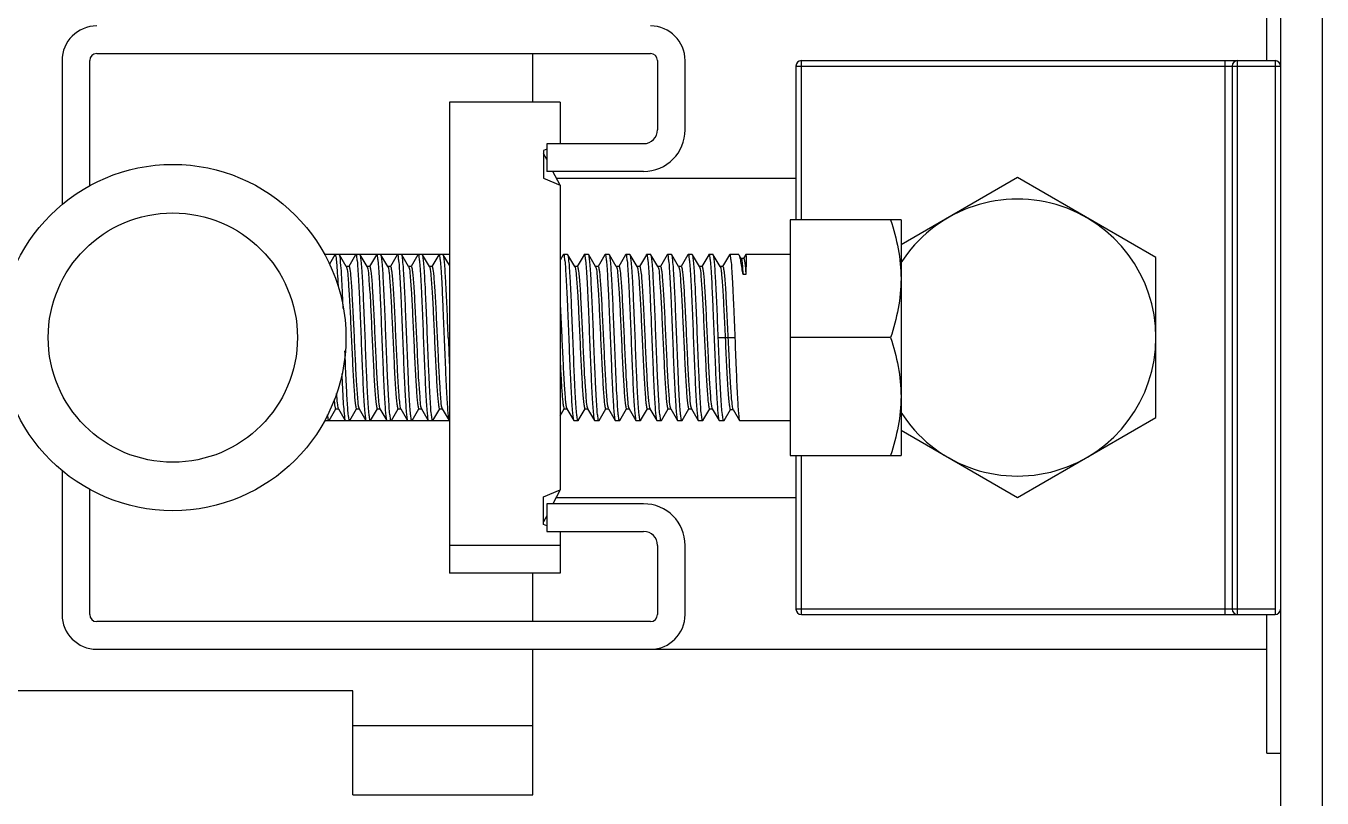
# Model space of a CAD drawing. Extents: x 1060579 to 1383165, y 581819 to 1037910.
# Drawn here: x 1266964.3 to 1267390.5, y 860076.3 to 860330.2 of the extents above; entities that cross this region are included whole.
import ezdxf

# ---------------------------------------------------------------- set-up
doc = ezdxf.new("R2010")
doc.units = 0
doc.header["$LTSCALE"] = 1000
doc.header["$MEASUREMENT"] = 0
doc.layers.add('02___PRT_ALL_AXES', color=7, linetype='Continuous')

msp = doc.modelspace()

# ---------------------------------------------------------------- linework, layer by layer
at = {"color": 7, "linetype": 'Continuous'}
for p, q in [((1267376.84, 862957.38), (1267376.84, 859317.04)), ((1267390.5, 862957.38), (1267390.5, 859317.04)), ((1267372.29, 860318.77), (1267372.29, 860364.31)), ((1266987.53, 860321.05), (1267169.66, 860321.05)), ((1267130.96, 860305.11), (1267130.96, 860321.05)), ((1266976.15, 860318.77), (1266976.15, 860271.33)), ((1266985.25, 860277.55), (1266985.25, 860318.77)), ((1267171.94, 860318.77), (1267171.94, 860296.01)), ((1267181.05, 860296.01), (1267181.05, 860318.77)), ((1267217.47, 860316.95), (1267217.47, 860266.41)), ((1267217.47, 860316.95), (1267376.84, 860316.95)), ((1267219.3, 860266.41), (1267219.3, 860318.77)), ((1267219.3, 860318.77), (1267375.02, 860318.77)), ((1267358.63, 860136.64), (1267358.63, 860318.77)), ((1267360.9, 860316.95), (1267360.9, 860138.46)), ((1267362.72, 860136.64), (1267362.72, 860318.77)), ((1267375.02, 860318.77), (1267375.02, 860136.64)), ((1267139.94, 860305.11), (1267139.94, 860291.45)), ((1267135.51, 860291.45), (1267135.51, 860282.35)), ((1267167.39, 860291.45), (1267135.51, 860291.45)), ((1267135.51, 860289.61), (1267134.47, 860289.18)), ((1267134.47, 860289.18), (1267134.47, 860280.07)), ((1267135.51, 860286.27), (1267134.47, 860288.27)), ((1267167.39, 860282.35), (1267135.51, 860282.35)), ((1267139.94, 860277.79), (1267137.56, 860282.35)), ((1267134.47, 860280.07), (1267139.94, 860277.79)), ((1267139.94, 860277.79), (1267139.94, 860177.62)), ((1267215.61, 860266.41), (1267215.61, 860189)), ((1267065.84, 860254.96), (1267064.06, 860251.88)), ((1267065.84, 860254.96), (1267065.92, 860255.03)), ((1267067.36, 860254.96), (1267067.28, 860255.03)), ((1267069.6, 860251.08), (1267067.36, 860254.96)), ((1267072.67, 860254.96), (1267070.44, 860251.1)), ((1267072.67, 860254.96), (1267072.75, 860255.03)), ((1267074.19, 860254.96), (1267074.11, 860255.03)), ((1267076.43, 860251.08), (1267074.19, 860254.96)), ((1267079.5, 860254.96), (1267077.27, 860251.1)), ((1267079.5, 860254.96), (1267079.58, 860255.03)), ((1267081.02, 860254.96), (1267080.94, 860255.03)), ((1267083.26, 860251.08), (1267081.02, 860254.96)), ((1267086.33, 860254.96), (1267084.1, 860251.1)), ((1267086.33, 860254.96), (1267086.41, 860255.03)), ((1267087.85, 860254.96), (1267087.77, 860255.03)), ((1267090.09, 860251.08), (1267087.85, 860254.96)), ((1267093.16, 860254.96), (1267090.93, 860251.1)), ((1267093.16, 860254.96), (1267093.24, 860255.03)), ((1267094.68, 860254.96), (1267094.6, 860255.03)), ((1267096.92, 860251.08), (1267094.68, 860254.96)), ((1267099.99, 860254.96), (1267097.76, 860251.1)), ((1267099.99, 860254.96), (1267100.07, 860255.03)), ((1267101.51, 860254.96), (1267101.43, 860255.03)), ((1267103.51, 860251.5), (1267101.51, 860254.96)), ((1267140.97, 860254.96), (1267139.94, 860253.18)), ((1267140.97, 860254.96), (1267141.05, 860255.03)), ((1267142.49, 860254.96), (1267142.41, 860255.03)), ((1267144.73, 860251.08), (1267142.49, 860254.96)), ((1267147.8, 860254.96), (1267145.57, 860251.1)), ((1267147.8, 860254.96), (1267147.88, 860255.03)), ((1267149.32, 860254.96), (1267149.24, 860255.03)), ((1267151.56, 860251.08), (1267149.32, 860254.96)), ((1267154.63, 860254.96), (1267152.4, 860251.1)), ((1267154.63, 860254.96), (1267154.71, 860255.03)), ((1267156.15, 860254.96), (1267156.07, 860255.03)), ((1267158.39, 860251.08), (1267156.15, 860254.96)), ((1267161.46, 860254.96), (1267159.23, 860251.1)), ((1267161.46, 860254.96), (1267161.54, 860255.03)), ((1267162.98, 860254.96), (1267162.9, 860255.03)), ((1267165.22, 860251.08), (1267162.98, 860254.96)), ((1267168.29, 860254.96), (1267166.06, 860251.1)), ((1267168.29, 860254.96), (1267168.37, 860255.03)), ((1267169.81, 860254.96), (1267169.73, 860255.03)), ((1267172.05, 860251.08), (1267169.81, 860254.96)), ((1267175.12, 860254.96), (1267172.89, 860251.1)), ((1267175.12, 860254.96), (1267175.2, 860255.03)), ((1267176.64, 860254.96), (1267176.56, 860255.03)), ((1267178.88, 860251.08), (1267176.64, 860254.96)), ((1267181.95, 860254.96), (1267179.72, 860251.1)), ((1267181.95, 860254.96), (1267182.03, 860255.03)), ((1267183.47, 860254.96), (1267183.39, 860255.03)), ((1267185.71, 860251.08), (1267183.47, 860254.96)), ((1267188.78, 860254.96), (1267186.55, 860251.1)), ((1267188.78, 860254.96), (1267188.86, 860255.03)), ((1267190.3, 860254.96), (1267190.22, 860255.03)), ((1267192.54, 860251.08), (1267190.3, 860254.96)), ((1267195.61, 860254.96), (1267193.38, 860251.1)), ((1267195.61, 860254.96), (1267195.69, 860255.03)), ((1267199.47, 860253.64), (1267198.79, 860254.81)), ((1267200.3, 860253.71), (1267199.43, 860253.71)), ((1267201.02, 860255.02), (1267200.27, 860253.72)), ((1267069.65, 860251.01), (1267069.6, 860251.08)), ((1267070.47, 860251.08), (1267069.6, 860251.08)), ((1267069.65, 860251.01), (1267069.73, 860250.81)), ((1267076.48, 860251.01), (1267076.43, 860251.08)), ((1267077.3, 860251.08), (1267076.43, 860251.08)), ((1267076.48, 860251.01), (1267076.5, 860250.95)), ((1267083.31, 860251.01), (1267083.26, 860251.08)), ((1267084.13, 860251.08), (1267083.26, 860251.08)), ((1267090.14, 860251.01), (1267090.09, 860251.08)), ((1267090.96, 860251.08), (1267090.09, 860251.08)), ((1267090.14, 860251.01), (1267090.2, 860250.87)), ((1267096.97, 860251.01), (1267096.92, 860251.08)), ((1267097.79, 860251.08), (1267096.92, 860251.08)), ((1267096.97, 860251.01), (1267097.05, 860250.81)), ((1267144.78, 860251.01), (1267144.73, 860251.08)), ((1267145.6, 860251.08), (1267144.73, 860251.08)), ((1267144.78, 860251.01), (1267144.84, 860250.87)), ((1267151.61, 860251.01), (1267151.56, 860251.08)), ((1267152.43, 860251.08), (1267151.56, 860251.08)), ((1267151.61, 860251.01), (1267151.69, 860250.81)), ((1267158.44, 860251.01), (1267158.39, 860251.08)), ((1267159.26, 860251.08), (1267158.39, 860251.08)), ((1267158.44, 860251.01), (1267158.46, 860250.95)), ((1267165.27, 860251.01), (1267165.22, 860251.08)), ((1267166.09, 860251.08), (1267165.22, 860251.08)), ((1267172.1, 860251.01), (1267172.05, 860251.08)), ((1267172.92, 860251.08), (1267172.05, 860251.08)), ((1267172.1, 860251.01), (1267172.16, 860250.87)), ((1267178.93, 860251.01), (1267178.88, 860251.08)), ((1267179.75, 860251.08), (1267178.88, 860251.08)), ((1267178.93, 860251.01), (1267179.01, 860250.81)), ((1267185.76, 860251.01), (1267185.71, 860251.08)), ((1267186.58, 860251.08), (1267185.71, 860251.08)), ((1267185.76, 860251.01), (1267185.78, 860250.95)), ((1267192.59, 860251.01), (1267192.54, 860251.08)), ((1267193.41, 860251.08), (1267192.54, 860251.08)), ((1267201.01, 860248.42), (1267200.1, 860248.42)), ((1267139.94, 860238.83), (1267140.48, 860227.71)), ((1267191.93, 860227.71), (1267197.39, 860227.71)), ((1267063.94, 860200.45), (1267066.18, 860204.31)), ((1267066.14, 860204.33), (1267067.01, 860204.33)), ((1267066.94, 860204.46), (1267066.97, 860204.41)), ((1267066.97, 860204.41), (1267067.01, 860204.33)), ((1267067.01, 860204.33), (1267069.26, 860200.45)), ((1267070.77, 860200.45), (1267073.01, 860204.31)), ((1267072.97, 860204.33), (1267073.84, 860204.33)), ((1267073.72, 860204.61), (1267073.8, 860204.41)), ((1267073.8, 860204.41), (1267073.84, 860204.33)), ((1267073.84, 860204.33), (1267076.09, 860200.45)), ((1267077.6, 860200.45), (1267079.84, 860204.31)), ((1267079.8, 860204.33), (1267080.67, 860204.33)), ((1267080.57, 860204.54), (1267080.63, 860204.41)), ((1267080.63, 860204.41), (1267080.67, 860204.33)), ((1267080.67, 860204.33), (1267082.92, 860200.45)), ((1267084.43, 860200.45), (1267086.67, 860204.31)), ((1267086.63, 860204.33), (1267087.5, 860204.33)), ((1267087.46, 860204.41), (1267087.5, 860204.33)), ((1267087.5, 860204.33), (1267089.75, 860200.45)), ((1267091.26, 860200.45), (1267093.5, 860204.31)), ((1267093.46, 860204.33), (1267094.33, 860204.33)), ((1267094.26, 860204.46), (1267094.29, 860204.41)), ((1267094.29, 860204.41), (1267094.33, 860204.33)), ((1267094.33, 860204.33), (1267096.58, 860200.45)), ((1267098.09, 860200.45), (1267100.33, 860204.31)), ((1267100.29, 860204.33), (1267101.16, 860204.33)), ((1267101.04, 860204.61), (1267101.12, 860204.41)), ((1267101.12, 860204.41), (1267101.16, 860204.33)), ((1267101.16, 860204.33), (1267103.41, 860200.45)), ((1267139.94, 860201.95), (1267141.31, 860204.31)), ((1267141.27, 860204.33), (1267142.14, 860204.33)), ((1267142.1, 860204.41), (1267142.14, 860204.33)), ((1267142.14, 860204.33), (1267144.39, 860200.45)), ((1267145.9, 860200.45), (1267148.14, 860204.31)), ((1267148.1, 860204.33), (1267148.97, 860204.33)), ((1267148.9, 860204.46), (1267148.93, 860204.41)), ((1267148.93, 860204.41), (1267148.97, 860204.33)), ((1267148.97, 860204.33), (1267151.22, 860200.45)), ((1267152.73, 860200.45), (1267154.97, 860204.31)), ((1267154.93, 860204.33), (1267155.8, 860204.33)), ((1267155.68, 860204.61), (1267155.76, 860204.41)), ((1267155.76, 860204.41), (1267155.8, 860204.33)), ((1267155.8, 860204.33), (1267158.05, 860200.45)), ((1267159.56, 860200.45), (1267161.8, 860204.31)), ((1267161.76, 860204.33), (1267162.63, 860204.33)), ((1267162.53, 860204.54), (1267162.59, 860204.41)), ((1267162.59, 860204.41), (1267162.63, 860204.33)), ((1267162.63, 860204.33), (1267164.88, 860200.45)), ((1267166.39, 860200.45), (1267168.63, 860204.31)), ((1267168.59, 860204.33), (1267169.46, 860204.33)), ((1267169.42, 860204.41), (1267169.46, 860204.33)), ((1267169.46, 860204.33), (1267171.71, 860200.45)), ((1267173.22, 860200.45), (1267175.46, 860204.31)), ((1267175.42, 860204.33), (1267176.29, 860204.33)), ((1267176.22, 860204.46), (1267176.25, 860204.41)), ((1267176.25, 860204.41), (1267176.29, 860204.33)), ((1267176.29, 860204.33), (1267178.54, 860200.45)), ((1267180.05, 860200.45), (1267182.29, 860204.31)), ((1267182.25, 860204.33), (1267183.12, 860204.33)), ((1267183, 860204.61), (1267183.08, 860204.41)), ((1267183.08, 860204.41), (1267183.12, 860204.33)), ((1267183.12, 860204.33), (1267185.37, 860200.45)), ((1267186.88, 860200.45), (1267189.12, 860204.31)), ((1267189.08, 860204.33), (1267189.95, 860204.33)), ((1267189.85, 860204.54), (1267189.91, 860204.41)), ((1267189.91, 860204.41), (1267189.95, 860204.33)), ((1267189.95, 860204.33), (1267192.2, 860200.45)), ((1267193.87, 860200.48), (1267195.96, 860204.08)), ((1267195.93, 860204.1), (1267196.79, 860204.1)), ((1267196.75, 860204.17), (1267196.79, 860204.1)), ((1267196.79, 860204.1), (1267198.91, 860200.43)), ((1267063.94, 860200.45), (1267063.87, 860200.39)), ((1267069.26, 860200.45), (1267069.33, 860200.39)), ((1267070.77, 860200.45), (1267070.7, 860200.39)), ((1267076.09, 860200.45), (1267076.16, 860200.39)), ((1267077.6, 860200.45), (1267077.53, 860200.39)), ((1267082.92, 860200.45), (1267082.99, 860200.39)), ((1267084.43, 860200.45), (1267084.36, 860200.39)), ((1267089.75, 860200.45), (1267089.82, 860200.39)), ((1267091.26, 860200.45), (1267091.19, 860200.39)), ((1267096.58, 860200.45), (1267096.65, 860200.39)), ((1267098.09, 860200.45), (1267098.02, 860200.39)), ((1267103.41, 860200.45), (1267103.48, 860200.39)), ((1267144.39, 860200.45), (1267144.46, 860200.39)), ((1267145.9, 860200.45), (1267145.83, 860200.39)), ((1267151.22, 860200.45), (1267151.29, 860200.39)), ((1267152.73, 860200.45), (1267152.66, 860200.39)), ((1267158.05, 860200.45), (1267158.12, 860200.39)), ((1267159.56, 860200.45), (1267159.49, 860200.39)), ((1267164.88, 860200.45), (1267164.95, 860200.39)), ((1267166.39, 860200.45), (1267166.32, 860200.39)), ((1267171.71, 860200.45), (1267171.78, 860200.39)), ((1267173.22, 860200.45), (1267173.15, 860200.39)), ((1267178.54, 860200.45), (1267178.61, 860200.39)), ((1267180.05, 860200.45), (1267179.98, 860200.39)), ((1267185.37, 860200.45), (1267185.44, 860200.39)), ((1267186.88, 860200.45), (1267186.81, 860200.39)), ((1267192.2, 860200.45), (1267192.27, 860200.39)), ((1267193.87, 860200.48), (1267193.77, 860200.39)), ((1267198.91, 860200.43), (1267198.97, 860200.39)), ((1267217.47, 860189), (1267217.47, 860138.46)), ((1267219.3, 860136.64), (1267219.3, 860189)), ((1266976.15, 860184.08), (1266976.15, 860136.64)), ((1266985.25, 860136.64), (1266985.25, 860177.87)), ((1267134.47, 860175.34), (1267139.94, 860177.62)), ((1267139.94, 860177.62), (1267137.56, 860173.07)), ((1267134.47, 860166.24), (1267134.47, 860175.34)), ((1267135.51, 860173.07), (1267135.51, 860163.96)), ((1267167.39, 860173.07), (1267135.51, 860173.07)), ((1267135.51, 860169.14), (1267134.47, 860167.15)), ((1267135.51, 860165.8), (1267134.47, 860166.24)), ((1267135.51, 860163.96), (1267167.39, 860163.96)), ((1267139.94, 860163.96), (1267139.94, 860159.41)), ((1267171.94, 860159.41), (1267171.94, 860136.64)), ((1267181.05, 860136.64), (1267181.05, 860159.41)), ((1267130.96, 860134.36), (1267130.96, 860150.3)), ((1267375.02, 860138.46), (1267217.47, 860138.46)), ((1267169.66, 860134.36), (1266987.53, 860134.36)), ((1267219.3, 860136.64), (1267375.02, 860136.64)), ((1267372.29, 860091.11), (1267372.29, 860136.64)), ((1266987.53, 860125.26), (1267372.29, 860125.26)), ((1267130.96, 860077.45), (1267130.96, 860125.26)), ((1267071.77, 860111.6), (1266953.38, 860111.6)), ((1267071.77, 860077.45), (1267071.77, 860111.6)), ((1267071.77, 860100.21), (1267130.96, 860100.21)), ((1267372.29, 860091.11), (1267376.84, 860091.11)), ((1267071.77, 860077.45), (1267130.96, 860077.45))]:
    msp.add_line(p, q, dxfattribs=at)
at = {"color": 0}
for p, q in [((1267138.71, 860280.16), (1267217.47, 860280.16)), ((1267138.71, 860175.15), (1267217.47, 860175.15))]:
    msp.add_line(p, q, dxfattribs=at)
at = {"color": 7, "linetype": 'Continuous'}
for centre, radius, start, end in [((1266987.53, 860318.77), 11.38, 90, 180), ((1267169.66, 860318.77), 11.38, 0, 90), ((1266987.53, 860318.77), 2.28, 90, 180), ((1267169.66, 860318.77), 2.28, 0, 90), ((1267219.3, 860316.95), 1.82, 90, 180), ((1267362.72, 860316.95), 1.82, 90, 180), ((1267375.02, 860316.95), 1.82, 0, 90), ((1267167.39, 860296.01), 13.66, 270, 0), ((1267167.39, 860296.01), 4.55, 270, 0), ((1267075.69, 860250.59), 0.89, 21.644, 23.625), ((1267157.65, 860250.59), 0.89, 21.644, 23.625), ((1267184.97, 860250.59), 0.89, 21.644, 23.625), ((1270854.03, 860375.31), 3753.79, 182.25353, 182.39352), ((1267067.75, 860204.82), 0.89, 201.644, 203.625), ((1267095.07, 860204.82), 0.89, 201.644, 203.625), ((1267149.71, 860204.82), 0.89, 201.644, 203.625), ((1267177.03, 860204.82), 0.89, 201.644, 203.625), ((1267167.39, 860159.41), 13.66, 0, 90), ((1267167.39, 860159.41), 4.55, 0, 90), ((1267219.3, 860138.46), 1.82, 180, 270), ((1267362.72, 860138.46), 1.82, 180, 270), ((1267375.02, 860138.46), 1.82, 270, 0), ((1266987.53, 860136.64), 11.38, 180, 270), ((1266987.53, 860136.64), 2.28, 180, 270), ((1267169.66, 860136.64), 11.38, 270, 0), ((1267169.66, 860136.64), 2.28, 270, 0)]:
    msp.add_arc(centre, radius, start, end, dxfattribs=at)
for points, knots in [([(1267065.92, 860255.03), (1267065.99, 860255.03), (1267066.09, 860254.71), (1267066.19, 860254.26), (1267066.3, 860253.37), (1267066.48, 860251.62), (1267066.68, 860248.67), (1267066.82, 860246.14), (1267066.9, 860244.69)], [0, 0, 0, 0, 0.02031, 0.071186, 0.153833, 0.267528, 0.582288, 1, 1, 1, 1]), ([(1267068.6, 860237.32), (1267068.5, 860239.59), (1267068.3, 860243.68), (1267068.09, 860249.06), (1267067.66, 860252.59), (1267067.64, 860254.48), (1267067.36, 860254.96)], [0, 0, 0, 0, 0.385439, 0.695789, 0.906079, 1, 1, 1, 1]), ([(1267072.75, 860255.03), (1267072.94, 860255.03), (1267072.97, 860253.97), (1267073.26, 860252.75), (1267073.4, 860250.08), (1267073.63, 860246.8), (1267073.83, 860242.68), (1267074.12, 860236.26), (1267074.32, 860231.19), (1267074.45, 860227.71)], [0, 0, 0, 0, 0.020675, 0.077924, 0.170358, 0.294557, 0.445789, 0.618276, 1, 1, 1, 1]), ([(1267075.82, 860227.71), (1267075.69, 860231.05), (1267075.44, 860237.26), (1267075.11, 860244.61), (1267074.82, 860249.49), (1267074.65, 860252.1), (1267074.42, 860253.81), (1267074.33, 860254.72), (1267074.19, 860254.96)], [0, 0, 0, 0, 0.36699, 0.682928, 0.807586, 0.903956, 0.968736, 1, 1, 1, 1]), ([(1267079.58, 860255.03), (1267079.77, 860255.03), (1267079.8, 860253.97), (1267080.09, 860252.75), (1267080.23, 860250.08), (1267080.46, 860246.8), (1267080.66, 860242.68), (1267080.95, 860236.26), (1267081.15, 860231.19), (1267081.28, 860227.71)], [0, 0, 0, 0, 0.020674, 0.077921, 0.170353, 0.294549, 0.445778, 0.618269, 1, 1, 1, 1]), ([(1267082.65, 860227.71), (1267082.52, 860231.05), (1267082.27, 860237.26), (1267081.94, 860244.61), (1267081.65, 860249.49), (1267081.48, 860252.1), (1267081.25, 860253.81), (1267081.16, 860254.72), (1267081.02, 860254.96)], [0, 0, 0, 0, 0.366993, 0.682932, 0.807585, 0.903953, 0.968735, 1, 1, 1, 1]), ([(1267086.41, 860255.03), (1267086.6, 860255.03), (1267086.63, 860253.97), (1267086.92, 860252.75), (1267087.06, 860250.08), (1267087.29, 860246.8), (1267087.49, 860242.68), (1267087.78, 860236.26), (1267087.98, 860231.19), (1267088.11, 860227.71)], [0, 0, 0, 0, 0.020673, 0.077921, 0.170352, 0.294544, 0.445772, 0.618264, 1, 1, 1, 1]), ([(1267089.48, 860227.71), (1267089.35, 860231.05), (1267089.1, 860237.26), (1267088.77, 860244.61), (1267088.48, 860249.49), (1267088.31, 860252.1), (1267088.08, 860253.81), (1267087.99, 860254.72), (1267087.85, 860254.96)], [0, 0, 0, 0, 0.366982, 0.682923, 0.807582, 0.903951, 0.968734, 1, 1, 1, 1]), ([(1267093.24, 860255.03), (1267093.43, 860255.03), (1267093.46, 860253.97), (1267093.75, 860252.75), (1267093.89, 860250.08), (1267094.12, 860246.8), (1267094.32, 860242.68), (1267094.61, 860236.26), (1267094.81, 860231.19), (1267094.94, 860227.71)], [0, 0, 0, 0, 0.020675, 0.077925, 0.170357, 0.294553, 0.445786, 0.618277, 1, 1, 1, 1]), ([(1267096.31, 860227.71), (1267096.18, 860231.05), (1267095.93, 860237.26), (1267095.6, 860244.61), (1267095.31, 860249.49), (1267095.14, 860252.1), (1267094.91, 860253.81), (1267094.82, 860254.72), (1267094.68, 860254.96)], [0, 0, 0, 0, 0.366984, 0.68292, 0.807581, 0.903953, 0.968735, 1, 1, 1, 1]), ([(1267100.07, 860255.03), (1267100.26, 860255.03), (1267100.29, 860253.97), (1267100.58, 860252.75), (1267100.72, 860250.08), (1267100.95, 860246.8), (1267101.15, 860242.68), (1267101.44, 860236.26), (1267101.64, 860231.19), (1267101.77, 860227.71)], [0, 0, 0, 0, 0.020675, 0.077924, 0.170358, 0.294557, 0.445789, 0.618276, 1, 1, 1, 1]), ([(1267103.14, 860227.71), (1267103.01, 860231.05), (1267102.76, 860237.26), (1267102.43, 860244.61), (1267102.14, 860249.49), (1267101.97, 860252.1), (1267101.74, 860253.81), (1267101.65, 860254.72), (1267101.51, 860254.96)], [0, 0, 0, 0, 0.36699, 0.682928, 0.807586, 0.903956, 0.968736, 1, 1, 1, 1]), ([(1267141.05, 860255.03), (1267141.24, 860255.03), (1267141.27, 860253.97), (1267141.56, 860252.75), (1267141.7, 860250.08), (1267141.93, 860246.8), (1267142.13, 860242.68), (1267142.42, 860236.26), (1267142.62, 860231.19), (1267142.75, 860227.71)], [0, 0, 0, 0, 0.020673, 0.077921, 0.170352, 0.294544, 0.445772, 0.618264, 1, 1, 1, 1]), ([(1267144.12, 860227.71), (1267143.99, 860231.05), (1267143.74, 860237.26), (1267143.41, 860244.61), (1267143.12, 860249.49), (1267142.95, 860252.1), (1267142.72, 860253.81), (1267142.63, 860254.72), (1267142.49, 860254.96)], [0, 0, 0, 0, 0.366982, 0.682923, 0.807582, 0.903951, 0.968734, 1, 1, 1, 1]), ([(1267147.88, 860255.03), (1267148.07, 860255.03), (1267148.1, 860253.97), (1267148.39, 860252.75), (1267148.53, 860250.08), (1267148.76, 860246.8), (1267148.95, 860242.68), (1267149.25, 860236.26), (1267149.45, 860231.19), (1267149.58, 860227.71)], [0, 0, 0, 0, 0.020675, 0.077925, 0.170357, 0.294553, 0.445786, 0.618277, 1, 1, 1, 1]), ([(1267150.95, 860227.71), (1267150.82, 860231.05), (1267150.57, 860237.26), (1267150.24, 860244.61), (1267149.95, 860249.49), (1267149.78, 860252.1), (1267149.55, 860253.81), (1267149.46, 860254.72), (1267149.32, 860254.96)], [0, 0, 0, 0, 0.366984, 0.68292, 0.807581, 0.903953, 0.968735, 1, 1, 1, 1]), ([(1267154.71, 860255.03), (1267154.9, 860255.03), (1267154.93, 860253.97), (1267155.22, 860252.75), (1267155.36, 860250.08), (1267155.59, 860246.8), (1267155.78, 860242.68), (1267156.08, 860236.26), (1267156.28, 860231.19), (1267156.41, 860227.71)], [0, 0, 0, 0, 0.020675, 0.077924, 0.170358, 0.294557, 0.445789, 0.618276, 1, 1, 1, 1]), ([(1267157.78, 860227.71), (1267157.65, 860231.05), (1267157.4, 860237.26), (1267157.07, 860244.61), (1267156.78, 860249.49), (1267156.61, 860252.1), (1267156.38, 860253.81), (1267156.29, 860254.72), (1267156.15, 860254.96)], [0, 0, 0, 0, 0.36699, 0.682928, 0.807586, 0.903956, 0.968736, 1, 1, 1, 1]), ([(1267161.54, 860255.03), (1267161.73, 860255.03), (1267161.76, 860253.97), (1267162.05, 860252.75), (1267162.19, 860250.08), (1267162.42, 860246.8), (1267162.61, 860242.68), (1267162.91, 860236.26), (1267163.11, 860231.19), (1267163.24, 860227.71)], [0, 0, 0, 0, 0.020674, 0.077921, 0.170353, 0.294549, 0.445778, 0.618269, 1, 1, 1, 1]), ([(1267164.61, 860227.71), (1267164.48, 860231.05), (1267164.23, 860237.26), (1267163.9, 860244.61), (1267163.61, 860249.49), (1267163.44, 860252.1), (1267163.21, 860253.81), (1267163.12, 860254.72), (1267162.98, 860254.96)], [0, 0, 0, 0, 0.366993, 0.682932, 0.807585, 0.903953, 0.968735, 1, 1, 1, 1]), ([(1267168.37, 860255.03), (1267168.56, 860255.03), (1267168.59, 860253.97), (1267168.88, 860252.75), (1267169.02, 860250.08), (1267169.25, 860246.8), (1267169.44, 860242.68), (1267169.74, 860236.26), (1267169.94, 860231.19), (1267170.07, 860227.71)], [0, 0, 0, 0, 0.020673, 0.077921, 0.170352, 0.294544, 0.445772, 0.618264, 1, 1, 1, 1]), ([(1267171.44, 860227.71), (1267171.31, 860231.05), (1267171.06, 860237.26), (1267170.73, 860244.61), (1267170.44, 860249.49), (1267170.27, 860252.1), (1267170.04, 860253.81), (1267169.95, 860254.72), (1267169.81, 860254.96)], [0, 0, 0, 0, 0.366982, 0.682923, 0.807582, 0.903951, 0.968734, 1, 1, 1, 1]), ([(1267175.2, 860255.03), (1267175.39, 860255.03), (1267175.42, 860253.97), (1267175.71, 860252.75), (1267175.85, 860250.08), (1267176.08, 860246.8), (1267176.27, 860242.68), (1267176.57, 860236.26), (1267176.77, 860231.19), (1267176.9, 860227.71)], [0, 0, 0, 0, 0.020675, 0.077925, 0.170357, 0.294553, 0.445786, 0.618277, 1, 1, 1, 1]), ([(1267178.27, 860227.71), (1267178.14, 860231.05), (1267177.89, 860237.26), (1267177.56, 860244.61), (1267177.27, 860249.49), (1267177.1, 860252.1), (1267176.87, 860253.81), (1267176.78, 860254.72), (1267176.64, 860254.96)], [0, 0, 0, 0, 0.366984, 0.68292, 0.807581, 0.903953, 0.968735, 1, 1, 1, 1]), ([(1267182.03, 860255.03), (1267182.22, 860255.03), (1267182.25, 860253.97), (1267182.54, 860252.75), (1267182.68, 860250.08), (1267182.91, 860246.8), (1267183.1, 860242.68), (1267183.4, 860236.26), (1267183.6, 860231.19), (1267183.73, 860227.71)], [0, 0, 0, 0, 0.020675, 0.077924, 0.170358, 0.294557, 0.445789, 0.618276, 1, 1, 1, 1]), ([(1267185.1, 860227.71), (1267184.97, 860231.05), (1267184.72, 860237.26), (1267184.39, 860244.61), (1267184.1, 860249.49), (1267183.93, 860252.1), (1267183.7, 860253.81), (1267183.61, 860254.72), (1267183.47, 860254.96)], [0, 0, 0, 0, 0.36699, 0.682928, 0.807586, 0.903956, 0.968736, 1, 1, 1, 1]), ([(1267188.86, 860255.03), (1267189.05, 860255.03), (1267189.08, 860253.97), (1267189.37, 860252.75), (1267189.51, 860250.08), (1267189.74, 860246.8), (1267189.93, 860242.68), (1267190.23, 860236.26), (1267190.42, 860231.19), (1267190.56, 860227.71)], [0, 0, 0, 0, 0.020674, 0.077921, 0.170353, 0.294549, 0.445778, 0.618269, 1, 1, 1, 1]), ([(1267191.93, 860227.71), (1267191.8, 860231.05), (1267191.55, 860237.26), (1267191.22, 860244.61), (1267190.93, 860249.49), (1267190.76, 860252.1), (1267190.53, 860253.81), (1267190.44, 860254.72), (1267190.3, 860254.96)], [0, 0, 0, 0, 0.366993, 0.682932, 0.807585, 0.903953, 0.968735, 1, 1, 1, 1]), ([(1267195.69, 860255.03), (1267195.88, 860255.03), (1267195.91, 860253.97), (1267196.2, 860252.75), (1267196.34, 860250.08), (1267196.57, 860246.8), (1267196.76, 860242.68), (1267197.06, 860236.26), (1267197.25, 860231.19), (1267197.39, 860227.71)], [0, 0, 0, 0, 0.020673, 0.077921, 0.170352, 0.294544, 0.445772, 0.618264, 1, 1, 1, 1]), ([(1267198.79, 860254.81), (1267198.76, 860254.87), (1267198.7, 860254.96), (1267198.59, 860255.03), (1267198.54, 860255.03)], [0, 0, 0, 0, 0.60461, 1, 1, 1, 1]), ([(1267200.1, 860248.42), (1267199.89, 860249.84), (1267199.51, 860251.95), (1267199.16, 860254.17), (1267198.79, 860254.81)], [0, 0, 0, 0, 0.65919, 1, 1, 1, 1]), ([(1267199.47, 860253.64), (1267199.75, 860253.16), (1267199.78, 860251.31), (1267200.02, 860249.62), (1267200.1, 860248.42)], [0, 0, 0, 0, 0.313961, 1, 1, 1, 1]), ([(1267200.3, 860253.71), (1267200.43, 860253.71), (1267200.53, 860253.03), (1267200.71, 860252.2), (1267200.86, 860250.44), (1267200.96, 860249.17), (1267201.01, 860248.42)], [0, 0, 0, 0, 0.073099, 0.267312, 0.579782, 1, 1, 1, 1]), ([(1267201.03, 860255.03), (1267201.06, 860255.03), (1267201.02, 860254.8), (1267201.08, 860254.56), (1267201.06, 860253.98), (1267201.08, 860252.89), (1267201.06, 860250.99), (1267201.03, 860249.36), (1267201.01, 860248.42)], [0, 0, 0, 0, 0.016557, 0.065341, 0.146137, 0.258326, 0.573151, 1, 1, 1, 1]), ([(1267069.73, 860250.81), (1267070.01, 860249.88), (1267070.18, 860246.97), (1267070.62, 860241.57), (1267070.96, 860234.23), (1267071.35, 860226), (1267071.67, 860219.08), (1267071.95, 860213.97), (1267072.14, 860210.74), (1267072.34, 860208.17), (1267072.51, 860206.1), (1267072.73, 860205.13), (1267072.82, 860204.33), (1267072.97, 860204.33)], [0, 0, 0, 0, 0.062719, 0.184868, 0.349863, 0.53504, 0.714923, 0.795023, 0.864774, 0.921768, 0.964057, 0.99026, 1, 1, 1, 1]), ([(1267070.47, 860251.08), (1267070.62, 860251.08), (1267070.72, 860250.29), (1267070.94, 860249.31), (1267071.1, 860247.24), (1267071.3, 860244.68), (1267071.5, 860241.45), (1267071.77, 860236.33), (1267072.1, 860229.42), (1267072.49, 860221.19), (1267072.82, 860213.84), (1267073.27, 860208.44), (1267073.43, 860205.54), (1267073.72, 860204.61)], [0, 0, 0, 0, 0.00974, 0.035943, 0.078232, 0.135226, 0.204977, 0.285077, 0.46496, 0.650137, 0.815132, 0.937281, 1, 1, 1, 1]), ([(1267076.52, 860250.92), (1267076.85, 860250.09), (1267076.95, 860247.28), (1267077.45, 860242.04), (1267077.76, 860234.7), (1267078.16, 860226.41), (1267078.48, 860219.39), (1267078.76, 860214.18), (1267078.96, 860210.89), (1267079.17, 860208.26), (1267079.33, 860206.14), (1267079.56, 860205.15), (1267079.65, 860204.33), (1267079.8, 860204.33)], [0, 0, 0, 0, 0.057306, 0.176372, 0.340694, 0.527158, 0.709493, 0.790959, 0.862015, 0.920146, 0.963314, 0.990071, 1, 1, 1, 1]), ([(1267077.3, 860251.08), (1267077.45, 860251.08), (1267077.55, 860250.28), (1267077.77, 860249.29), (1267077.93, 860247.2), (1267078.14, 860244.6), (1267078.33, 860241.34), (1267078.61, 860236.18), (1267078.94, 860229.21), (1267079.33, 860220.94), (1267079.66, 860213.6), (1267080.13, 860208.28), (1267080.26, 860205.42), (1267080.57, 860204.54)], [0, 0, 0, 0, 0.009836, 0.036322, 0.079059, 0.136633, 0.20705, 0.287848, 0.468983, 0.654819, 0.819474, 0.940051, 1, 1, 1, 1]), ([(1267083.31, 860251.01), (1267083.44, 860250.78), (1267083.55, 860249.99), (1267083.76, 860248.49), (1267083.93, 860246.25), (1267084.22, 860242.09), (1267084.55, 860235.83), (1267084.79, 860230.54), (1267084.93, 860227.71)], [0, 0, 0, 0, 0.033264, 0.099334, 0.196338, 0.321027, 0.635567, 1, 1, 1, 1]), ([(1267084.13, 860251.08), (1267084.3, 860251.08), (1267084.38, 860250.2), (1267084.63, 860249.13), (1267084.79, 860246.85), (1267085.01, 860244.04), (1267085.21, 860240.52), (1267085.5, 860235.02), (1267085.7, 860230.69), (1267085.84, 860227.71)], [0, 0, 0, 0, 0.021178, 0.078551, 0.170993, 0.295129, 0.446256, 0.618607, 1, 1, 1, 1]), ([(1267090.2, 860250.87), (1267090.5, 860249.99), (1267090.64, 860247.13), (1267091.11, 860241.81), (1267091.43, 860234.47), (1267091.83, 860226.21), (1267092.15, 860219.24), (1267092.43, 860214.08), (1267092.62, 860210.81), (1267092.83, 860208.22), (1267092.99, 860206.12), (1267093.22, 860205.14), (1267093.31, 860204.33), (1267093.46, 860204.33)], [0, 0, 0, 0, 0.059949, 0.180526, 0.345181, 0.531017, 0.712152, 0.79295, 0.863367, 0.920941, 0.963678, 0.990164, 1, 1, 1, 1]), ([(1267090.96, 860251.08), (1267091.11, 860251.08), (1267091.21, 860250.27), (1267091.43, 860249.27), (1267091.6, 860247.15), (1267091.8, 860244.53), (1267092, 860241.23), (1267092.28, 860236.03), (1267092.6, 860229.01), (1267093.01, 860220.72), (1267093.32, 860213.38), (1267093.82, 860208.13), (1267093.92, 860205.32), (1267094.25, 860204.49)], [0, 0, 0, 0, 0.009929, 0.036686, 0.079854, 0.137985, 0.209041, 0.290507, 0.472842, 0.659306, 0.823628, 0.942694, 1, 1, 1, 1]), ([(1267097.05, 860250.81), (1267097.33, 860249.88), (1267097.5, 860246.97), (1267097.94, 860241.57), (1267098.28, 860234.23), (1267098.67, 860226), (1267098.99, 860219.08), (1267099.27, 860213.97), (1267099.46, 860210.74), (1267099.66, 860208.17), (1267099.83, 860206.1), (1267100.05, 860205.13), (1267100.14, 860204.33), (1267100.29, 860204.33)], [0, 0, 0, 0, 0.062719, 0.184868, 0.349863, 0.53504, 0.714923, 0.795023, 0.864774, 0.921768, 0.964057, 0.99026, 1, 1, 1, 1]), ([(1267097.79, 860251.08), (1267097.94, 860251.08), (1267098.04, 860250.29), (1267098.26, 860249.31), (1267098.42, 860247.24), (1267098.62, 860244.68), (1267098.82, 860241.45), (1267099.09, 860236.33), (1267099.42, 860229.42), (1267099.81, 860221.19), (1267100.14, 860213.84), (1267100.58, 860208.44), (1267100.75, 860205.54), (1267101.04, 860204.61)], [0, 0, 0, 0, 0.00974, 0.035943, 0.078232, 0.135226, 0.204977, 0.285077, 0.46496, 0.650137, 0.815132, 0.937281, 1, 1, 1, 1]), ([(1267144.84, 860250.87), (1267145.14, 860249.99), (1267145.28, 860247.13), (1267145.75, 860241.81), (1267146.07, 860234.47), (1267146.47, 860226.21), (1267146.79, 860219.24), (1267147.07, 860214.08), (1267147.26, 860210.81), (1267147.47, 860208.22), (1267147.63, 860206.12), (1267147.86, 860205.14), (1267147.95, 860204.33), (1267148.1, 860204.33)], [0, 0, 0, 0, 0.059949, 0.180526, 0.345181, 0.531017, 0.712152, 0.79295, 0.863367, 0.920941, 0.963678, 0.990164, 1, 1, 1, 1]), ([(1267145.6, 860251.08), (1267145.75, 860251.08), (1267145.85, 860250.27), (1267146.07, 860249.27), (1267146.24, 860247.15), (1267146.44, 860244.53), (1267146.64, 860241.23), (1267146.92, 860236.03), (1267147.24, 860229.01), (1267147.65, 860220.72), (1267147.96, 860213.38), (1267148.46, 860208.13), (1267148.56, 860205.32), (1267148.89, 860204.49)], [0, 0, 0, 0, 0.009929, 0.036686, 0.079854, 0.137985, 0.209041, 0.290507, 0.472842, 0.659306, 0.823628, 0.942694, 1, 1, 1, 1]), ([(1267151.69, 860250.81), (1267151.97, 860249.88), (1267152.14, 860246.97), (1267152.58, 860241.57), (1267152.92, 860234.23), (1267153.31, 860226), (1267153.63, 860219.08), (1267153.91, 860213.97), (1267154.1, 860210.74), (1267154.3, 860208.17), (1267154.47, 860206.1), (1267154.69, 860205.13), (1267154.78, 860204.33), (1267154.93, 860204.33)], [0, 0, 0, 0, 0.062719, 0.184868, 0.349863, 0.53504, 0.714923, 0.795023, 0.864774, 0.921768, 0.964057, 0.99026, 1, 1, 1, 1]), ([(1267152.43, 860251.08), (1267152.58, 860251.08), (1267152.68, 860250.29), (1267152.9, 860249.31), (1267153.06, 860247.24), (1267153.26, 860244.68), (1267153.46, 860241.45), (1267153.73, 860236.33), (1267154.06, 860229.42), (1267154.45, 860221.19), (1267154.78, 860213.84), (1267155.22, 860208.44), (1267155.39, 860205.54), (1267155.68, 860204.61)], [0, 0, 0, 0, 0.00974, 0.035943, 0.078232, 0.135226, 0.204977, 0.285077, 0.46496, 0.650137, 0.815132, 0.937281, 1, 1, 1, 1]), ([(1267158.48, 860250.92), (1267158.81, 860250.09), (1267158.9, 860247.28), (1267159.4, 860242.04), (1267159.72, 860234.7), (1267160.12, 860226.41), (1267160.44, 860219.39), (1267160.72, 860214.18), (1267160.92, 860210.89), (1267161.13, 860208.26), (1267161.29, 860206.14), (1267161.52, 860205.15), (1267161.61, 860204.33), (1267161.76, 860204.33)], [0, 0, 0, 0, 0.057306, 0.176372, 0.340694, 0.527158, 0.709493, 0.790959, 0.862015, 0.920146, 0.963314, 0.990071, 1, 1, 1, 1]), ([(1267159.26, 860251.08), (1267159.41, 860251.08), (1267159.51, 860250.28), (1267159.73, 860249.29), (1267159.89, 860247.2), (1267160.1, 860244.6), (1267160.29, 860241.34), (1267160.57, 860236.18), (1267160.89, 860229.21), (1267161.29, 860220.94), (1267161.62, 860213.6), (1267162.08, 860208.28), (1267162.22, 860205.42), (1267162.53, 860204.54)], [0, 0, 0, 0, 0.009836, 0.036322, 0.079059, 0.136633, 0.20705, 0.287848, 0.468983, 0.654819, 0.819474, 0.940051, 1, 1, 1, 1]), ([(1267165.27, 860251.01), (1267165.4, 860250.78), (1267165.5, 860249.99), (1267165.72, 860248.49), (1267165.89, 860246.25), (1267166.18, 860242.09), (1267166.51, 860235.83), (1267166.75, 860230.54), (1267166.89, 860227.71)], [0, 0, 0, 0, 0.033264, 0.099334, 0.196338, 0.321027, 0.635567, 1, 1, 1, 1]), ([(1267166.09, 860251.08), (1267166.26, 860251.08), (1267166.34, 860250.2), (1267166.59, 860249.13), (1267166.75, 860246.85), (1267166.97, 860244.04), (1267167.17, 860240.52), (1267167.46, 860235.02), (1267167.66, 860230.69), (1267167.8, 860227.71)], [0, 0, 0, 0, 0.021178, 0.078551, 0.170993, 0.295129, 0.446256, 0.618607, 1, 1, 1, 1]), ([(1267172.16, 860250.87), (1267172.46, 860249.99), (1267172.6, 860247.13), (1267173.07, 860241.81), (1267173.39, 860234.47), (1267173.79, 860226.21), (1267174.11, 860219.24), (1267174.39, 860214.08), (1267174.58, 860210.81), (1267174.79, 860208.22), (1267174.95, 860206.12), (1267175.18, 860205.14), (1267175.27, 860204.33), (1267175.42, 860204.33)], [0, 0, 0, 0, 0.059949, 0.180526, 0.345181, 0.531017, 0.712152, 0.79295, 0.863367, 0.920941, 0.963678, 0.990164, 1, 1, 1, 1]), ([(1267172.92, 860251.08), (1267173.07, 860251.08), (1267173.17, 860250.27), (1267173.39, 860249.27), (1267173.56, 860247.15), (1267173.76, 860244.53), (1267173.96, 860241.23), (1267174.24, 860236.03), (1267174.56, 860229.01), (1267174.97, 860220.72), (1267175.28, 860213.38), (1267175.78, 860208.13), (1267175.88, 860205.32), (1267176.21, 860204.49)], [0, 0, 0, 0, 0.009929, 0.036686, 0.079854, 0.137985, 0.209041, 0.290507, 0.472842, 0.659306, 0.823628, 0.942694, 1, 1, 1, 1]), ([(1267179.01, 860250.81), (1267179.29, 860249.88), (1267179.46, 860246.97), (1267179.9, 860241.57), (1267180.24, 860234.23), (1267180.63, 860226), (1267180.95, 860219.08), (1267181.23, 860213.97), (1267181.42, 860210.74), (1267181.62, 860208.17), (1267181.79, 860206.1), (1267182.01, 860205.13), (1267182.1, 860204.33), (1267182.25, 860204.33)], [0, 0, 0, 0, 0.062719, 0.184868, 0.349863, 0.53504, 0.714923, 0.795023, 0.864774, 0.921768, 0.964057, 0.99026, 1, 1, 1, 1]), ([(1267179.75, 860251.08), (1267179.9, 860251.08), (1267180, 860250.29), (1267180.22, 860249.31), (1267180.38, 860247.24), (1267180.58, 860244.68), (1267180.78, 860241.45), (1267181.05, 860236.33), (1267181.38, 860229.42), (1267181.77, 860221.19), (1267182.1, 860213.84), (1267182.54, 860208.44), (1267182.71, 860205.54), (1267183, 860204.61)], [0, 0, 0, 0, 0.00974, 0.035943, 0.078232, 0.135226, 0.204977, 0.285077, 0.46496, 0.650137, 0.815132, 0.937281, 1, 1, 1, 1]), ([(1267185.8, 860250.92), (1267186.13, 860250.09), (1267186.22, 860247.28), (1267186.72, 860242.04), (1267187.04, 860234.7), (1267187.44, 860226.41), (1267187.76, 860219.39), (1267188.04, 860214.18), (1267188.24, 860210.89), (1267188.45, 860208.26), (1267188.61, 860206.14), (1267188.84, 860205.15), (1267188.93, 860204.33), (1267189.08, 860204.33)], [0, 0, 0, 0, 0.057306, 0.176372, 0.340694, 0.527158, 0.709493, 0.790959, 0.862015, 0.920146, 0.963314, 0.990071, 1, 1, 1, 1]), ([(1267186.58, 860251.08), (1267186.73, 860251.08), (1267186.83, 860250.28), (1267187.05, 860249.29), (1267187.21, 860247.2), (1267187.42, 860244.6), (1267187.61, 860241.34), (1267187.89, 860236.18), (1267188.21, 860229.21), (1267188.61, 860220.94), (1267188.94, 860213.6), (1267189.4, 860208.28), (1267189.54, 860205.42), (1267189.85, 860204.54)], [0, 0, 0, 0, 0.009836, 0.036322, 0.079059, 0.136633, 0.20705, 0.287848, 0.468983, 0.654819, 0.819474, 0.940051, 1, 1, 1, 1]), ([(1267192.59, 860251.01), (1267192.72, 860250.78), (1267192.82, 860249.99), (1267193.04, 860248.49), (1267193.21, 860246.25), (1267193.5, 860242.09), (1267193.83, 860235.83), (1267194.07, 860230.54), (1267194.21, 860227.71)], [0, 0, 0, 0, 0.033264, 0.099334, 0.196338, 0.321027, 0.635567, 1, 1, 1, 1]), ([(1267193.41, 860251.08), (1267193.58, 860251.08), (1267193.66, 860250.2), (1267193.9, 860249.13), (1267194.07, 860246.85), (1267194.29, 860244.04), (1267194.49, 860240.52), (1267194.78, 860235.02), (1267194.98, 860230.69), (1267195.12, 860227.71)], [0, 0, 0, 0, 0.021178, 0.078551, 0.170993, 0.295129, 0.446256, 0.618607, 1, 1, 1, 1]), ([(1267074.45, 860227.71), (1267074.59, 860224.37), (1267074.84, 860218.15), (1267075.16, 860210.8), (1267075.46, 860205.93), (1267075.63, 860203.31), (1267075.85, 860201.6), (1267075.94, 860200.7), (1267076.09, 860200.45)], [0, 0, 0, 0, 0.366984, 0.68292, 0.807581, 0.903953, 0.968735, 1, 1, 1, 1]), ([(1267077.53, 860200.39), (1267077.34, 860200.39), (1267077.31, 860201.44), (1267077.01, 860202.66), (1267076.88, 860205.33), (1267076.65, 860208.61), (1267076.45, 860212.73), (1267076.16, 860219.16), (1267075.96, 860224.22), (1267075.82, 860227.71)], [0, 0, 0, 0, 0.020675, 0.077925, 0.170357, 0.294554, 0.445786, 0.618277, 1, 1, 1, 1]), ([(1267081.28, 860227.71), (1267081.42, 860224.37), (1267081.67, 860218.15), (1267081.99, 860210.8), (1267082.29, 860205.93), (1267082.46, 860203.31), (1267082.68, 860201.6), (1267082.77, 860200.7), (1267082.92, 860200.45)], [0, 0, 0, 0, 0.366982, 0.682923, 0.807582, 0.903951, 0.968734, 1, 1, 1, 1]), ([(1267084.36, 860200.39), (1267084.17, 860200.39), (1267084.14, 860201.44), (1267083.84, 860202.66), (1267083.71, 860205.33), (1267083.48, 860208.61), (1267083.28, 860212.73), (1267082.99, 860219.16), (1267082.79, 860224.22), (1267082.65, 860227.71)], [0, 0, 0, 0, 0.020673, 0.077922, 0.170352, 0.294544, 0.445772, 0.618265, 1, 1, 1, 1]), ([(1267084.93, 860227.71), (1267085.07, 860224.72), (1267085.27, 860220.39), (1267085.55, 860214.89), (1267085.76, 860211.37), (1267085.97, 860208.56), (1267086.14, 860206.28), (1267086.38, 860205.22), (1267086.47, 860204.33), (1267086.63, 860204.33)], [0, 0, 0, 0, 0.381393, 0.553744, 0.704871, 0.829007, 0.921449, 0.978822, 1, 1, 1, 1]), ([(1267085.84, 860227.71), (1267085.97, 860224.87), (1267086.22, 860219.59), (1267086.54, 860213.33), (1267086.83, 860209.16), (1267087.01, 860206.92), (1267087.22, 860205.42), (1267087.33, 860204.63), (1267087.46, 860204.41)], [0, 0, 0, 0, 0.364433, 0.678973, 0.803662, 0.900666, 0.966736, 1, 1, 1, 1]), ([(1267088.11, 860227.71), (1267088.25, 860224.37), (1267088.5, 860218.15), (1267088.82, 860210.8), (1267089.12, 860205.93), (1267089.29, 860203.31), (1267089.51, 860201.6), (1267089.6, 860200.7), (1267089.75, 860200.45)], [0, 0, 0, 0, 0.366993, 0.682932, 0.807585, 0.903953, 0.968735, 1, 1, 1, 1]), ([(1267091.19, 860200.39), (1267091, 860200.39), (1267090.97, 860201.44), (1267090.67, 860202.66), (1267090.54, 860205.33), (1267090.31, 860208.61), (1267090.11, 860212.73), (1267089.82, 860219.16), (1267089.62, 860224.22), (1267089.48, 860227.71)], [0, 0, 0, 0, 0.020673, 0.077921, 0.170353, 0.294548, 0.445778, 0.618269, 1, 1, 1, 1]), ([(1267094.94, 860227.71), (1267095.08, 860224.37), (1267095.33, 860218.15), (1267095.65, 860210.8), (1267095.95, 860205.93), (1267096.12, 860203.31), (1267096.34, 860201.6), (1267096.43, 860200.7), (1267096.58, 860200.45)], [0, 0, 0, 0, 0.36699, 0.682928, 0.807586, 0.903956, 0.968736, 1, 1, 1, 1]), ([(1267098.02, 860200.39), (1267097.83, 860200.39), (1267097.8, 860201.44), (1267097.5, 860202.66), (1267097.37, 860205.33), (1267097.14, 860208.61), (1267096.94, 860212.73), (1267096.65, 860219.16), (1267096.45, 860224.22), (1267096.31, 860227.71)], [0, 0, 0, 0, 0.020675, 0.077924, 0.170358, 0.294557, 0.445789, 0.618276, 1, 1, 1, 1]), ([(1267101.77, 860227.71), (1267101.91, 860224.37), (1267102.16, 860218.15), (1267102.48, 860210.8), (1267102.78, 860205.93), (1267102.95, 860203.31), (1267103.17, 860201.6), (1267103.26, 860200.7), (1267103.41, 860200.45)], [0, 0, 0, 0, 0.366984, 0.68292, 0.807581, 0.903953, 0.968735, 1, 1, 1, 1]), ([(1267140.48, 860227.71), (1267140.61, 860224.87), (1267140.86, 860219.59), (1267141.18, 860213.33), (1267141.47, 860209.16), (1267141.65, 860206.92), (1267141.86, 860205.42), (1267141.97, 860204.63), (1267142.1, 860204.41)], [0, 0, 0, 0, 0.364433, 0.678973, 0.803662, 0.900666, 0.966736, 1, 1, 1, 1]), ([(1267142.75, 860227.71), (1267142.89, 860224.37), (1267143.14, 860218.15), (1267143.46, 860210.8), (1267143.76, 860205.93), (1267143.93, 860203.31), (1267144.15, 860201.6), (1267144.24, 860200.7), (1267144.39, 860200.45)], [0, 0, 0, 0, 0.366993, 0.682932, 0.807585, 0.903953, 0.968735, 1, 1, 1, 1]), ([(1267145.83, 860200.39), (1267145.64, 860200.39), (1267145.61, 860201.44), (1267145.31, 860202.66), (1267145.18, 860205.33), (1267144.95, 860208.61), (1267144.75, 860212.73), (1267144.46, 860219.16), (1267144.26, 860224.22), (1267144.12, 860227.71)], [0, 0, 0, 0, 0.020673, 0.077921, 0.170353, 0.294548, 0.445778, 0.618269, 1, 1, 1, 1]), ([(1267149.58, 860227.71), (1267149.72, 860224.37), (1267149.97, 860218.15), (1267150.29, 860210.8), (1267150.59, 860205.93), (1267150.76, 860203.31), (1267150.98, 860201.6), (1267151.07, 860200.7), (1267151.22, 860200.45)], [0, 0, 0, 0, 0.36699, 0.682928, 0.807586, 0.903956, 0.968736, 1, 1, 1, 1]), ([(1267152.66, 860200.39), (1267152.47, 860200.39), (1267152.44, 860201.44), (1267152.14, 860202.66), (1267152.01, 860205.33), (1267151.78, 860208.61), (1267151.58, 860212.73), (1267151.29, 860219.16), (1267151.09, 860224.22), (1267150.95, 860227.71)], [0, 0, 0, 0, 0.020675, 0.077924, 0.170358, 0.294557, 0.445789, 0.618276, 1, 1, 1, 1]), ([(1267156.41, 860227.71), (1267156.55, 860224.37), (1267156.8, 860218.15), (1267157.12, 860210.8), (1267157.42, 860205.93), (1267157.59, 860203.31), (1267157.81, 860201.6), (1267157.9, 860200.7), (1267158.05, 860200.45)], [0, 0, 0, 0, 0.366984, 0.68292, 0.807581, 0.903953, 0.968735, 1, 1, 1, 1]), ([(1267159.49, 860200.39), (1267159.3, 860200.39), (1267159.27, 860201.44), (1267158.97, 860202.66), (1267158.84, 860205.33), (1267158.61, 860208.61), (1267158.41, 860212.73), (1267158.12, 860219.16), (1267157.92, 860224.22), (1267157.78, 860227.71)], [0, 0, 0, 0, 0.020675, 0.077925, 0.170357, 0.294554, 0.445786, 0.618277, 1, 1, 1, 1]), ([(1267163.24, 860227.71), (1267163.38, 860224.37), (1267163.63, 860218.15), (1267163.95, 860210.8), (1267164.25, 860205.93), (1267164.42, 860203.31), (1267164.64, 860201.6), (1267164.73, 860200.7), (1267164.88, 860200.45)], [0, 0, 0, 0, 0.366982, 0.682923, 0.807582, 0.903951, 0.968734, 1, 1, 1, 1]), ([(1267166.32, 860200.39), (1267166.13, 860200.39), (1267166.1, 860201.44), (1267165.8, 860202.66), (1267165.67, 860205.33), (1267165.44, 860208.61), (1267165.24, 860212.73), (1267164.95, 860219.16), (1267164.75, 860224.22), (1267164.61, 860227.71)], [0, 0, 0, 0, 0.020673, 0.077922, 0.170352, 0.294544, 0.445772, 0.618265, 1, 1, 1, 1]), ([(1267166.89, 860227.71), (1267167.03, 860224.72), (1267167.22, 860220.39), (1267167.51, 860214.89), (1267167.72, 860211.37), (1267167.93, 860208.56), (1267168.1, 860206.28), (1267168.34, 860205.22), (1267168.43, 860204.33), (1267168.59, 860204.33)], [0, 0, 0, 0, 0.381393, 0.553744, 0.704871, 0.829007, 0.921449, 0.978822, 1, 1, 1, 1]), ([(1267167.8, 860227.71), (1267167.93, 860224.87), (1267168.18, 860219.59), (1267168.5, 860213.33), (1267168.79, 860209.16), (1267168.97, 860206.92), (1267169.18, 860205.42), (1267169.29, 860204.63), (1267169.42, 860204.41)], [0, 0, 0, 0, 0.364433, 0.678973, 0.803662, 0.900666, 0.966736, 1, 1, 1, 1]), ([(1267170.07, 860227.71), (1267170.21, 860224.37), (1267170.46, 860218.15), (1267170.78, 860210.8), (1267171.08, 860205.93), (1267171.25, 860203.31), (1267171.47, 860201.6), (1267171.56, 860200.7), (1267171.71, 860200.45)], [0, 0, 0, 0, 0.366993, 0.682932, 0.807585, 0.903953, 0.968735, 1, 1, 1, 1]), ([(1267173.15, 860200.39), (1267172.96, 860200.39), (1267172.93, 860201.44), (1267172.63, 860202.66), (1267172.5, 860205.33), (1267172.27, 860208.61), (1267172.07, 860212.73), (1267171.78, 860219.16), (1267171.58, 860224.22), (1267171.44, 860227.71)], [0, 0, 0, 0, 0.020673, 0.077921, 0.170353, 0.294548, 0.445778, 0.618269, 1, 1, 1, 1]), ([(1267176.9, 860227.71), (1267177.04, 860224.37), (1267177.29, 860218.15), (1267177.61, 860210.8), (1267177.91, 860205.93), (1267178.08, 860203.31), (1267178.3, 860201.6), (1267178.39, 860200.7), (1267178.54, 860200.45)], [0, 0, 0, 0, 0.36699, 0.682928, 0.807586, 0.903956, 0.968736, 1, 1, 1, 1]), ([(1267179.98, 860200.39), (1267179.79, 860200.39), (1267179.76, 860201.44), (1267179.46, 860202.66), (1267179.33, 860205.33), (1267179.1, 860208.61), (1267178.9, 860212.73), (1267178.61, 860219.16), (1267178.41, 860224.22), (1267178.27, 860227.71)], [0, 0, 0, 0, 0.020675, 0.077924, 0.170358, 0.294557, 0.445789, 0.618276, 1, 1, 1, 1]), ([(1267183.73, 860227.71), (1267183.87, 860224.37), (1267184.12, 860218.15), (1267184.44, 860210.8), (1267184.74, 860205.93), (1267184.91, 860203.31), (1267185.13, 860201.6), (1267185.22, 860200.7), (1267185.37, 860200.45)], [0, 0, 0, 0, 0.366984, 0.68292, 0.807581, 0.903953, 0.968735, 1, 1, 1, 1]), ([(1267186.81, 860200.39), (1267186.62, 860200.39), (1267186.59, 860201.44), (1267186.29, 860202.66), (1267186.16, 860205.33), (1267185.93, 860208.61), (1267185.73, 860212.73), (1267185.44, 860219.16), (1267185.24, 860224.22), (1267185.1, 860227.71)], [0, 0, 0, 0, 0.020675, 0.077925, 0.170357, 0.294554, 0.445786, 0.618277, 1, 1, 1, 1]), ([(1267190.56, 860227.71), (1267190.7, 860224.37), (1267190.95, 860218.15), (1267191.27, 860210.8), (1267191.57, 860205.93), (1267191.74, 860203.31), (1267191.96, 860201.6), (1267192.05, 860200.7), (1267192.2, 860200.45)], [0, 0, 0, 0, 0.366982, 0.682923, 0.807582, 0.903951, 0.968734, 1, 1, 1, 1]), ([(1267193.77, 860200.39), (1267193.58, 860200.39), (1267193.49, 860201.42), (1267193.21, 860202.67), (1267193.03, 860205.33), (1267192.79, 860208.61), (1267192.57, 860212.73), (1267192.27, 860219.16), (1267192.07, 860224.22), (1267191.93, 860227.71)], [0, 0, 0, 0, 0.021119, 0.078456, 0.170877, 0.295006, 0.446139, 0.618518, 1, 1, 1, 1]), ([(1267194.21, 860227.71), (1267194.35, 860224.69), (1267194.55, 860220.31), (1267194.84, 860214.75), (1267195.04, 860211.19), (1267195.27, 860208.36), (1267195.43, 860206.06), (1267195.68, 860204.99), (1267195.76, 860204.1), (1267195.93, 860204.1)], [0, 0, 0, 0, 0.381925, 0.554398, 0.705515, 0.82952, 0.921758, 0.978931, 1, 1, 1, 1]), ([(1267195.12, 860227.71), (1267195.25, 860224.84), (1267195.5, 860219.49), (1267195.83, 860213.17), (1267196.12, 860208.96), (1267196.3, 860206.7), (1267196.51, 860205.19), (1267196.62, 860204.4), (1267196.75, 860204.17)], [0, 0, 0, 0, 0.36496, 0.67965, 0.804235, 0.901047, 0.966901, 1, 1, 1, 1]), ([(1267197.39, 860227.71), (1267197.53, 860224.34), (1267197.78, 860218.1), (1267198.08, 860210.71), (1267198.36, 860205.83), (1267198.5, 860203.23), (1267198.72, 860201.55), (1267198.78, 860200.67), (1267198.91, 860200.43)], [0, 0, 0, 0, 0.369318, 0.686536, 0.811163, 0.906958, 0.970567, 1, 1, 1, 1]), ([(1267070.7, 860200.39), (1267070.54, 860200.39), (1267070.48, 860201.23), (1267070.25, 860202.23), (1267070.11, 860204.4), (1267069.91, 860207.1), (1267069.73, 860210.52), (1267069.46, 860215.99), (1267069.29, 860220.33), (1267069.16, 860223.34)], [0, 0, 0, 0, 0.02017, 0.075355, 0.164788, 0.285851, 0.434844, 0.607172, 1, 1, 1, 1]), ([(1267139.94, 860219.86), (1267140.04, 860217.77), (1267140.24, 860214.02), (1267140.51, 860209.62), (1267140.75, 860206.95), (1267140.9, 860205.54), (1267141.05, 860204.85), (1267141.17, 860204.33), (1267141.27, 860204.33)], [0, 0, 0, 0, 0.402945, 0.721425, 0.839367, 0.925957, 0.979414, 1, 1, 1, 1]), ([(1267068.11, 860215.91), (1267068.2, 860213.9), (1267068.38, 860210.31), (1267068.59, 860205.6), (1267068.97, 860202.52), (1267069.01, 860200.87), (1267069.26, 860200.45)], [0, 0, 0, 0, 0.388375, 0.697371, 0.905794, 1, 1, 1, 1]), ([(1267065.58, 860207.37), (1267065.66, 860206.61), (1267065.75, 860205.58), (1267065.95, 860204.68), (1267066.06, 860204.33), (1267066.14, 860204.33)], [0, 0, 0, 0, 0.73237, 0.923285, 1, 1, 1, 1]), ([(1267066.33, 860209.31), (1267066.41, 860208.24), (1267066.59, 860206.64), (1267066.73, 860205), (1267066.93, 860204.49)], [0, 0, 0, 0, 0.664285, 1, 1, 1, 1]), ([(1267063.87, 860200.39), (1267063.7, 860200.39), (1267063.65, 860201.35), (1267063.51, 860201.8), (1267063.46, 860202.28)], [0, 0, 0, 0, 0.266299, 1, 1, 1, 1])]:
    msp.add_open_spline(points, degree=3, knots=knots, dxfattribs=at)
at = {"layer": '02___PRT_ALL_AXES', "color": 7, "linetype": 'Continuous'}
for p, q in [((1267103.51, 860305.11), (1267103.51, 860150.3)), ((1267139.94, 860305.11), (1267103.51, 860305.11)), ((1267290.33, 860280.28), (1267252.03, 860258.18)), ((1267335.86, 860254), (1267290.33, 860280.28)), ((1267252.03, 860266.41), (1267215.61, 860266.41)), ((1267252.03, 860266.41), (1267252.03, 860189)), ((1267103.51, 860255.03), (1267062.34, 860255.03)), ((1267142.41, 860255.03), (1267141.05, 860255.03)), ((1267149.24, 860255.03), (1267147.88, 860255.03)), ((1267156.07, 860255.03), (1267154.71, 860255.03)), ((1267162.9, 860255.03), (1267161.54, 860255.03)), ((1267169.73, 860255.03), (1267168.37, 860255.03)), ((1267176.56, 860255.03), (1267175.2, 860255.03)), ((1267183.39, 860255.03), (1267182.03, 860255.03)), ((1267190.22, 860255.03), (1267188.86, 860255.03)), ((1267198.54, 860255.03), (1267195.69, 860255.03)), ((1267215.61, 860255.03), (1267201.02, 860255.03)), ((1267335.86, 860201.42), (1267335.86, 860254)), ((1267248.58, 860227.71), (1267215.61, 860227.71)), ((1267290.33, 860175.13), (1267335.86, 860201.42)), ((1267103.51, 860200.39), (1267062.5, 860200.39)), ((1267145.83, 860200.39), (1267144.46, 860200.39)), ((1267152.66, 860200.39), (1267151.29, 860200.39)), ((1267159.49, 860200.39), (1267158.12, 860200.39)), ((1267166.32, 860200.39), (1267164.95, 860200.39)), ((1267173.15, 860200.39), (1267171.78, 860200.39)), ((1267179.98, 860200.39), (1267178.61, 860200.39)), ((1267186.81, 860200.39), (1267185.44, 860200.39)), ((1267193.77, 860200.39), (1267192.27, 860200.39)), ((1267215.61, 860200.39), (1267198.97, 860200.39)), ((1267252.03, 860197.24), (1267290.33, 860175.13)), ((1267215.61, 860189), (1267252.03, 860189)), ((1267139.94, 860159.41), (1267103.51, 860159.41)), ((1267139.94, 860159.41), (1267139.94, 860150.3)), ((1267139.94, 860150.3), (1267103.51, 860150.3))]:
    msp.add_line(p, q, dxfattribs=at)
for radius in [56.92, 40.98]:
    msp.add_circle((1267012.57, 860227.71), radius, dxfattribs=at)
msp.add_arc((1267290.33, 860227.71), 45.53, 212.5812, 147.4188, dxfattribs=at)
for points in [[(1267248.58, 860266.41), (1267250.65, 860260.19), (1267252.03, 860253.61), (1267252.03, 860247.06)], [(1267252.03, 860247.06), (1267252.03, 860240.51), (1267250.65, 860233.92), (1267248.58, 860227.71)], [(1267248.58, 860227.71), (1267250.65, 860221.49), (1267252.03, 860214.91), (1267252.03, 860208.36)], [(1267252.03, 860208.36), (1267252.03, 860201.8), (1267250.65, 860195.22), (1267248.58, 860189)]]:
    msp.add_open_spline(points, degree=3, dxfattribs=at)

doc.saveas('drawing.dxf')
